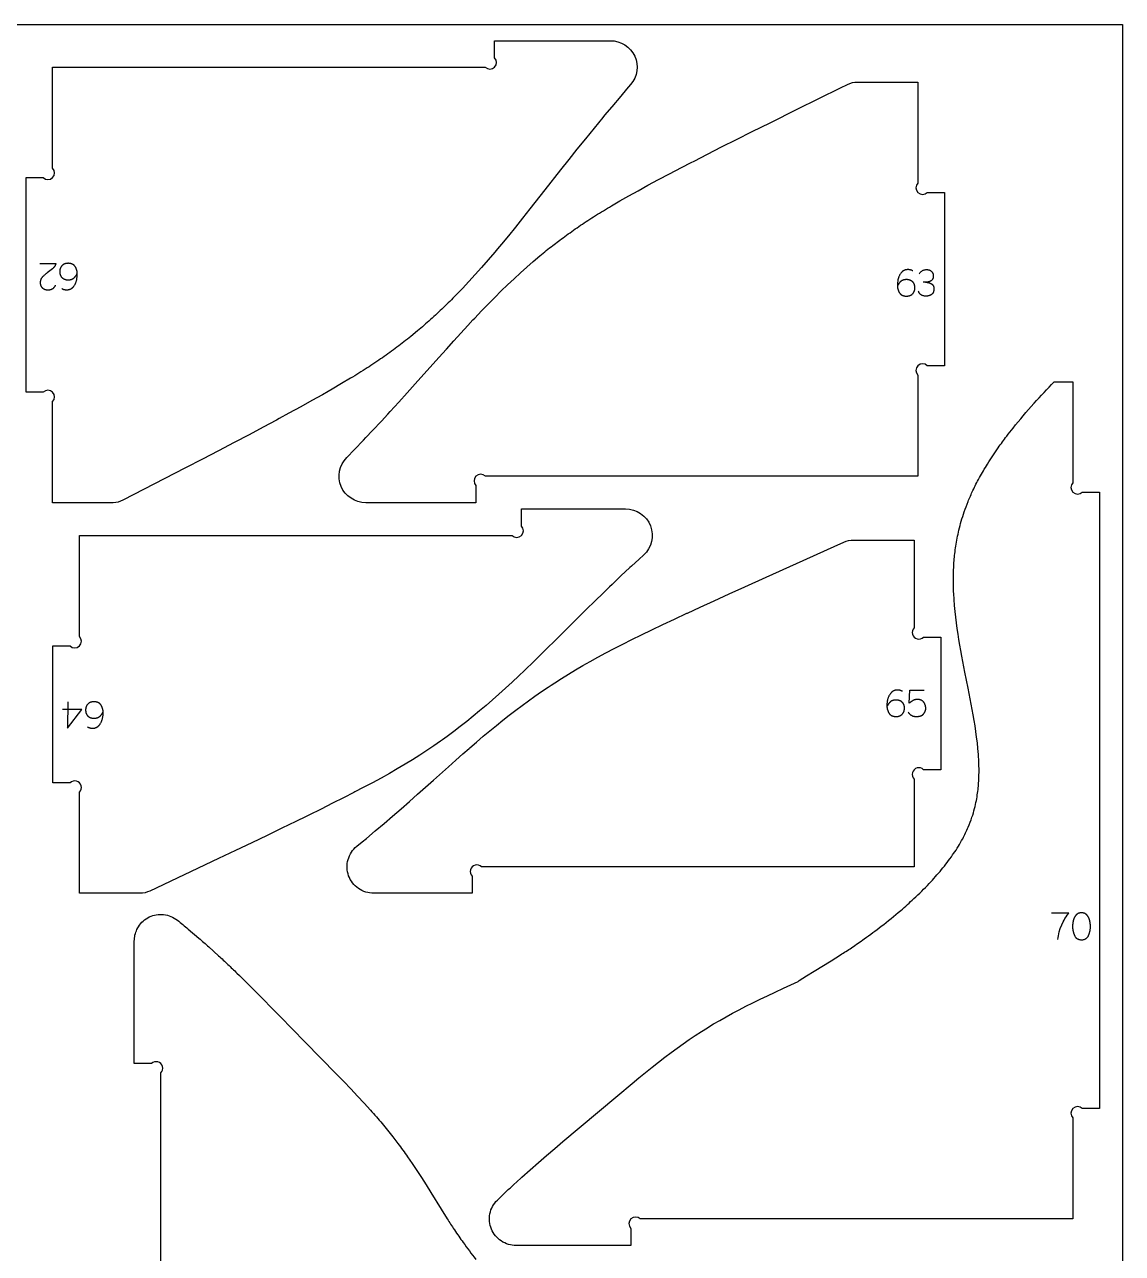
# Model space of a CAD drawing. Header units: millimetres. Extents: x 129 to 4060, y -1224 to 1216.
# Drawn here: x 2208 to 2704, y 659 to 1216 of the extents above; entities that cross this region are included whole.
import ezdxf

# ---------------------------------------------------------------- set-up
doc = ezdxf.new("R2010")
doc.units = ezdxf.units.MM
for name, color, linetype, true_color in [('cnc kesim', 30, 'Continuous', 0xff7300), ('Layer 01', 18, 'Continuous', 0x000000), ('çizim', 5, 'Continuous', 0x0500ff)]:
    doc.layers.add(name, color=color, linetype=linetype, true_color=true_color)

msp = doc.modelspace()

# ---------------------------------------------------------------- linework, layer by layer
at = {"layer": 'cnc kesim'}
for points in [[(2472.77, 1208.31, -0.292258), (2483.74, 1201.3, -0.295791), (2481.89, 1188.46), (2480.05, 1186.33), (2477.42, 1183.26), (2473.33, 1178.42), (2470.11, 1174.55), (2469.3, 1173.57), (2465.34, 1168.73), (2461.45, 1163.93), (2457.63, 1159.17), (2453.89, 1154.47), (2450.22, 1149.83), (2443.12, 1140.8), (2436.3, 1132.15), (2433, 1127.98), (2429.76, 1123.94), (2426.59, 1120.02), (2423.49, 1116.23), (2421.69, 1114.08), (2420.44, 1112.59), (2417.44, 1109.07), (2414.49, 1105.68), (2411.57, 1102.41), (2408.68, 1099.24), (2405.8, 1096.16), (2402.93, 1093.18, -0.007214), (2400.05, 1090.28, -0.003876), (2397.17, 1087.47, -0.004046), (2394.28, 1084.72, -0.004203), (2391.36, 1082.05, -0.004344), (2388.41, 1079.44, -0.004465), (2385.43, 1076.88), (2382.4, 1074.38, -0.007945), (2379.31, 1071.93, -0.004632), (2376.15, 1069.52, -0.004596), (2372.92, 1067.14, -0.004504), (2369.6, 1064.79, -0.004346), (2366.18, 1062.46, -0.004116), (2362.64, 1060.14, -0.003804), (2358.96, 1057.8, -0.003402), (2355.12, 1055.45), (2351.11, 1053.05), (2346.88, 1050.59), (2345.03, 1049.52), (2342.41, 1048.02), (2337.65, 1045.35), (2332.61, 1042.54), (2327.26, 1039.6), (2322.92, 1037.24), (2321.59, 1036.52), (2315.58, 1033.29), (2309.22, 1029.91), (2302.52, 1026.38), (2295.47, 1022.68), (2288.1, 1018.84), (2280.42, 1014.86), (2252.17, 1000.26, -0.11716), (2247.72, 999.14), (2220.34, 999.14), (2220.34, 1044.9, 1), (2216.1, 1049.14), (2208.34, 1049.14), (2208.34, 1146.31), (2216.1, 1146.31, 1), (2220.34, 1150.55), (2220.34, 1196.31), (2416.1, 1196.31, 1), (2420.34, 1200.55), (2420.34, 1208.31)], [(2416.16, 1011.14, 1), (2411.92, 1006.9), (2411.92, 999.14), (2362.05, 999.14, -0.302104), (2350.92, 1006.48, -0.303599), (2353.41, 1019.53), (2356.95, 1023.16), (2361.09, 1027.47), (2362.15, 1028.59), (2365.17, 1031.79), (2369.18, 1036.1), (2372.03, 1039.2), (2373.11, 1040.39), (2376.98, 1044.63), (2380.76, 1048.82), (2384.47, 1052.96), (2395.12, 1064.89), (2398.52, 1068.68), (2401.84, 1072.37), (2405.09, 1075.95), (2408.27, 1079.41), (2410.57, 1081.88), (2411.39, 1082.75), (2414.44, 1085.97), (2417.44, 1089.08), (2420.4, 1092.08), (2423.34, 1094.99), (2426.25, 1097.81), (2429.15, 1100.56), (2432.05, 1103.22), (2434.95, 1105.82), (2437.87, 1108.36), (2440.8, 1110.84, -0.003937), (2443.76, 1113.26, -0.005264), (2446.76, 1115.63), (2449.8, 1117.96, -0.004166), (2452.9, 1120.25, -0.004173), (2456.06, 1122.51, -0.004136), (2459.29, 1124.73, -0.004051), (2462.61, 1126.94, -0.003912), (2466.03, 1129.14, -0.003711), (2469.56, 1131.34, -0.006555), (2473.23, 1133.54), (2477.06, 1135.78), (2481.07, 1138.05), (2485.29, 1140.4), (2489.75, 1142.84), (2494.5, 1145.39), (2499.55, 1148.07), (2504.91, 1150.88), (2509.34, 1153.18), (2510.6, 1153.83), (2516.64, 1156.93), (2523.03, 1160.18), (2529.79, 1163.58), (2536.91, 1167.14), (2545, 1171.17), (2557.31, 1177.26), (2576.9, 1186.94), (2580.09, 1188.52, -0.117622), (2584.54, 1189.58), (2611.92, 1189.58), (2611.92, 1143.83, 1), (2616.16, 1139.58), (2623.92, 1139.58), (2623.92, 1061.14), (2616.16, 1061.14, 1), (2611.92, 1056.9), (2611.92, 1011.14)], [(2430.16, 662.86, -0.147029), (2423.37, 664.9, -0.148358), (2418.91, 670.29, -0.15052), (2418.23, 677.22, -0.150975), (2421.6, 683.39), (2425.16, 686.82, -0.006036), (2428.92, 690.35), (2432.25, 693.39), (2432.67, 693.77), (2436.42, 697.12), (2440.15, 700.41), (2443.88, 703.63), (2447.59, 706.81), (2451.29, 709.95), (2458.61, 716.11), (2476.09, 730.76), (2482.55, 736.17), (2485.66, 738.74), (2488.68, 741.22), (2491.64, 743.6), (2494.53, 745.9), (2497.38, 748.1), (2500.19, 750.22), (2502.96, 752.26), (2505.72, 754.23), (2508.46, 756.13), (2511.19, 757.96), (2513.94, 759.73), (2516.7, 761.46), (2517.76, 762.11), (2519.48, 763.14), (2522.29, 764.78), (2525.15, 766.4), (2528.06, 767.99), (2531.03, 769.57), (2534.08, 771.15), (2537.23, 772.72), (2540.47, 774.32), (2543.85, 775.94), (2547.36, 777.61), (2551.05, 779.34), (2557.69, 782.43), (2558.22, 782.77), (2561.54, 784.87), (2565, 787.03), (2572.6, 791.74), (2576.91, 794.46, 0.007495), (2581.8, 797.64), (2582.01, 797.79, 0.007375), (2587.66, 801.68, 0.010131), (2595.34, 807.37, 0.012792), (2604.12, 814.53, 0.010476), (2610.11, 819.89, 0.014969), (2617.04, 826.76, 0.016539), (2622.58, 833.01, 0.021047), (2627.64, 839.66), (2628.05, 840.26, 0.027436), (2632.18, 847.03, 0.023157), (2634.69, 852.27, 0.020229), (2636.38, 856.71, 0.017775), (2637.55, 860.67, 0.015502), (2638.36, 864.29, 0.013553), (2638.91, 867.66, 0.011817), (2639.27, 870.86, 0.010294), (2639.48, 873.91, 0.008972), (2639.56, 876.85, 0.007835), (2639.55, 879.69, 0.006857), (2639.46, 882.47, 0.006018), (2639.29, 885.18), (2639.08, 887.83), (2638.81, 890.45), (2638.5, 893.02), (2638.16, 895.56), (2637.78, 898.08), (2637.38, 900.57), (2636.96, 903.04), (2636.52, 905.5), (2636.07, 907.94), (2635.6, 910.37), (2634.64, 915.2), (2633.18, 922.44), (2632.22, 927.29), (2631.76, 929.73), (2631.31, 932.18), (2630.88, 934.65), (2630.46, 937.14), (2630.06, 939.64), (2629.69, 942.17), (2629.34, 944.73), (2629.02, 947.31), (2628.73, 949.93), (2628.48, 952.59), (2628.27, 955.29), (2628.11, 958.04, -0.010222), (2628.01, 960.85, -0.005852), (2627.96, 963.72, -0.006407), (2627.99, 966.67, -0.007018), (2628.1, 969.71, -0.007675), (2628.3, 972.84, -0.00839), (2628.62, 976.09, -0.009151), (2629.07, 979.48, -0.009957), (2629.69, 983.03, -0.010793), (2630.49, 986.77, -0.011641), (2631.54, 990.75, -0.012489), (2632.88, 995.01, -0.01325), (2634.6, 999.62, -0.013946), (2636.81, 1004.68, -0.014534), (2639.66, 1010.3), (2639.77, 1010.52, -0.015067), (2643.36, 1016.66, -0.015168), (2648.26, 1024.04, -0.008829), (2652.09, 1029.24, -0.005519), (2654.97, 1032.92, -0.014318), (2664.36, 1043.99), (2664.52, 1044.17, -0.008901), (2673.53, 1053.91), (2682.02, 1053.91), (2682.02, 1008.15, 1), (2686.27, 1003.91), (2694.02, 1003.91), (2694.02, 724.86), (2686.27, 724.86, 1), (2682.02, 720.62), (2682.02, 674.86), (2486.27, 674.86, 1), (2482.02, 670.62), (2482.02, 662.86)], [(2428.25, 984.29, 1), (2432.49, 988.53), (2432.49, 996.29), (2479.62, 996.29, -0.310194), (2490.88, 988.63, -0.311578), (2487.75, 975.42), (2485.75, 973.6), (2482.26, 970.39), (2481.61, 969.79), (2477.54, 965.97), (2473.53, 962.16), (2472.38, 961.07), (2469.59, 958.37), (2465.72, 954.61), (2461.93, 950.9), (2458.22, 947.23), (2447.56, 936.65), (2444.16, 933.28), (2440.84, 930.01), (2437.6, 926.83), (2434.43, 923.76), (2433.84, 923.2), (2431.32, 920.8), (2428.28, 917.94), (2425.28, 915.17), (2422.32, 912.49), (2419.39, 909.88), (2416.47, 907.34), (2413.56, 904.88), (2410.65, 902.47), (2407.74, 900.12), (2404.81, 897.82), (2401.86, 895.56), (2398.87, 893.35), (2396.76, 891.83), (2395.85, 891.18), (2392.78, 889.05), (2389.65, 886.94), (2386.46, 884.85), (2383.18, 882.78), (2379.81, 880.72), (2376.33, 878.66), (2372.73, 876.59), (2368.98, 874.5), (2365.07, 872.37), (2360.95, 870.18), (2357.18, 868.21), (2356.61, 867.91), (2351.99, 865.54), (2347.07, 863.04), (2341.84, 860.42), (2336.29, 857.67), (2335.07, 857.07), (2330.38, 854.77), (2324.11, 851.72), (2317.48, 848.52), (2310.46, 845.16), (2303.08, 841.65), (2295.36, 837.99), (2264.32, 823.34, -0.112459), (2259.87, 822.32), (2232.49, 822.32), (2232.49, 868.08, 1), (2228.25, 872.32), (2220.49, 872.32), (2220.49, 934.29), (2228.25, 934.29, 1), (2232.49, 938.53), (2232.49, 984.29)], [(2414.46, 834.32, 1), (2410.22, 830.08), (2410.22, 822.32), (2365.65, 822.32, -0.152965), (2358.75, 824.48, -0.155873), (2354.3, 830.27, -0.15645), (2354.04, 837.56, -0.153707), (2358, 843.6), (2360.45, 845.61), (2362.32, 847.16), (2366.35, 850.53), (2370.32, 853.9), (2370.33, 853.91), (2374.22, 857.26), (2378.06, 860.6), (2381.83, 863.9), (2385.52, 867.16), (2392.66, 873.52), (2399.48, 879.62), (2402.78, 882.55), (2406, 885.39), (2408.87, 887.89), (2409.15, 888.14), (2412.23, 890.8), (2415.25, 893.37), (2418.23, 895.86), (2421.17, 898.28), (2424.09, 900.64), (2427, 902.93), (2429.89, 905.17), (2432.79, 907.35), (2435.7, 909.49), (2438.62, 911.59), (2441.56, 913.64), (2444.54, 915.66), (2445.95, 916.6), (2447.56, 917.65), (2450.63, 919.61), (2453.75, 921.54), (2456.95, 923.47), (2460.23, 925.38), (2463.6, 927.29), (2467.08, 929.2), (2470.69, 931.13), (2474.45, 933.09), (2478.39, 935.09), (2482.52, 937.15), (2486.9, 939.3), (2491.56, 941.56), (2496.52, 943.93), (2501.79, 946.43), (2507.41, 949.06), (2507.65, 949.17), (2513.38, 951.83), (2519.72, 954.75), (2526.45, 957.83), (2533.56, 961.06), (2543.3, 965.47), (2557.03, 971.64), (2574.02, 979.28), (2578.4, 981.25, -0.107236), (2582.83, 982.21), (2610.22, 982.21), (2610.22, 942.51, 1), (2614.46, 938.27), (2622.22, 938.27), (2622.22, 878.27), (2614.46, 878.27, 1), (2610.22, 874.03), (2610.22, 834.32)]]:
    msp.add_lwpolyline(points, format="xyb", close=True, dxfattribs=at)
msp.add_lwpolyline([(2269.31, 545.2), (2269.31, 740.96, 1), (2265.07, 745.2), (2257.31, 745.2), (2257.31, 800.69, -0.027207), (2257.38, 802.01, -0.114251), (2259.2, 807.2, -0.139541), (2264.11, 811.6, -0.140819), (2270.59, 812.72, -0.144362), (2276.82, 810.13, -0.004065), (2281.72, 806.1), (2286.48, 802.04, -0.006934), (2291.04, 798.03), (2295.42, 794.05, -0.004126), (2299.66, 790.1, -0.002849), (2303.77, 786.16), (2304.87, 785.1), (2307.79, 782.23), (2311.74, 778.31), (2315.62, 774.4), (2319.45, 770.5), (2323.25, 766.6), (2334.45, 755.07), (2341.73, 747.63), (2348.72, 740.5), (2352.06, 737.07), (2355.29, 733.73), (2358.38, 730.46), (2361.35, 727.27), (2364.18, 724.13, -0.007116), (2366.89, 721.06, -0.004073), (2369.48, 718.02, -0.004306), (2371.95, 715.02, -0.004445), (2374.33, 712.03), (2376.61, 709.05, -0.005042), (2378.82, 706.06, -0.004201), (2380.96, 703.05), (2383.06, 699.99), (2385.14, 696.88), (2387.21, 693.67), (2389.31, 690.36), (2391.47, 686.89), (2396.18, 679.3), (2398.89, 674.99, 0.007495), (2402.08, 670.1), (2402.22, 669.89, 0.007375), (2406.12, 664.24, 0.010131), (2411.8, 656.56, 0.012792)], format="xyb", dxfattribs=at)
at = {"layer": 'Layer 01'}
msp.add_lwpolyline([(1484.46, 1215.6), (2704.46, 1215.6), (2704.46, -1224.4), (1484.46, -1224.4)], close=True, dxfattribs=at)
at = {"layer": 'çizim'}
msp.add_line((2233.56, 905.57), (2224.85, 905.57), dxfattribs=at)
for points in [[(2214.54, 1107.49), (2221.86, 1107.47), (2221.8, 1107.29), (2221.77, 1107.2), (2221.74, 1107.11), (2221.71, 1107.02), (2221.67, 1106.94), (2221.63, 1106.85), (2221.59, 1106.77), (2221.55, 1106.68), (2221.51, 1106.6), (2221.47, 1106.52), (2221.43, 1106.44), (2221.38, 1106.36), (2221.33, 1106.28), (2221.28, 1106.2), (2221.23, 1106.12), (2221.18, 1106.04), (2221.13, 1105.97), (2221.08, 1105.89), (2221.02, 1105.82), (2220.96, 1105.75), (2220.91, 1105.68), (2220.85, 1105.61), (2220.78, 1105.54), (2220.72, 1105.47), (2220.66, 1105.4), (2220.59, 1105.33), (2220.52, 1105.27), (2220.46, 1105.2), (2220.39, 1105.14), (2220.24, 1105.01), (2219.06, 1104.05), (2218.45, 1103.59), (2217.84, 1103.14), (2217.54, 1102.91), (2217.25, 1102.68), (2216.96, 1102.45), (2216.69, 1102.22), (2216.42, 1101.98), (2216.16, 1101.74), (2215.91, 1101.5), (2215.67, 1101.25), (2215.62, 1101.19), (2215.56, 1101.12), (2215.51, 1101.06), (2215.45, 1100.99), (2215.4, 1100.93), (2215.35, 1100.86), (2215.31, 1100.79), (2215.26, 1100.72), (2215.22, 1100.65), (2215.18, 1100.58), (2215.14, 1100.51), (2215.1, 1100.44), (2215.06, 1100.37), (2215.03, 1100.29), (2215, 1100.22), (2214.97, 1100.14), (2214.94, 1100.06), (2214.91, 1099.98), (2214.89, 1099.91), (2214.86, 1099.83), (2214.84, 1099.75), (2214.82, 1099.66), (2214.81, 1099.58), (2214.79, 1099.5), (2214.78, 1099.41), (2214.76, 1099.33), (2214.75, 1099.24), (2214.75, 1099.16), (2214.74, 1099.07), (2214.73, 1098.98), (2214.73, 1098.89), (2214.73, 1098.8), (2214.73, 1098.7), (2214.73, 1098.6), (2214.74, 1098.5), (2214.75, 1098.41), (2214.76, 1098.31), (2214.77, 1098.22), (2214.78, 1098.13), (2214.79, 1098.04), (2214.81, 1097.95), (2214.83, 1097.87), (2214.85, 1097.78), (2214.87, 1097.7), (2214.9, 1097.62), (2214.92, 1097.54), (2214.95, 1097.46), (2214.98, 1097.38), (2215.02, 1097.3), (2215.05, 1097.23), (2215.09, 1097.16), (2215.13, 1097.09), (2215.17, 1097.02), (2215.21, 1096.95), (2215.25, 1096.88), (2215.3, 1096.81), (2215.35, 1096.75), (2215.4, 1096.69), (2215.45, 1096.63), (2215.51, 1096.57), (2215.56, 1096.51), (2215.62, 1096.45), (2215.68, 1096.4), (2215.74, 1096.35), (2215.81, 1096.29), (2215.87, 1096.24), (2215.94, 1096.2), (2216, 1096.15), (2216.07, 1096.1), (2216.14, 1096.06), (2216.21, 1096.02), (2216.28, 1095.98), (2216.35, 1095.94), (2216.43, 1095.9), (2216.5, 1095.87), (2216.58, 1095.83), (2216.65, 1095.8), (2216.73, 1095.77), (2216.81, 1095.74), (2216.89, 1095.72), (2216.97, 1095.69), (2217.05, 1095.67), (2217.13, 1095.65), (2217.21, 1095.62), (2217.3, 1095.61), (2217.38, 1095.59), (2217.47, 1095.57), (2217.56, 1095.56), (2217.65, 1095.55), (2217.74, 1095.54), (2217.83, 1095.53), (2217.92, 1095.52), (2218.01, 1095.51), (2218.11, 1095.51), (2218.3, 1095.51), (2218.44, 1095.51), (2218.59, 1095.51), (2218.73, 1095.52), (2218.87, 1095.54), (2219, 1095.56), (2219.14, 1095.58), (2219.27, 1095.6), (2219.4, 1095.63), (2219.52, 1095.67), (2219.58, 1095.69), (2219.64, 1095.71), (2219.71, 1095.73), (2219.76, 1095.75), (2219.82, 1095.77), (2219.88, 1095.79), (2219.94, 1095.82), (2220, 1095.84), (2220.05, 1095.87), (2220.11, 1095.9), (2220.17, 1095.93), (2220.22, 1095.95), (2220.27, 1095.99), (2220.33, 1096.02), (2220.38, 1096.05), (2220.43, 1096.08), (2220.48, 1096.12), (2220.53, 1096.15), (2220.58, 1096.19), (2220.63, 1096.23), (2220.68, 1096.26), (2220.73, 1096.3), (2220.78, 1096.34), (2220.83, 1096.39), (2220.87, 1096.43), (2220.92, 1096.47), (2220.96, 1096.52), (2221.01, 1096.56), (2221.05, 1096.61), (2221.09, 1096.65), (2221.14, 1096.7), (2221.18, 1096.75), (2221.26, 1096.85), (2221.34, 1096.96), (2221.41, 1097.07), (2221.49, 1097.18), (2221.56, 1097.3), (2221.63, 1097.42), (2221.69, 1097.55)], [(2224.49, 1096.09), (2224.62, 1096.02), (2224.76, 1095.95), (2224.89, 1095.89), (2225.03, 1095.83), (2225.17, 1095.78), (2225.3, 1095.73), (2225.44, 1095.69), (2225.58, 1095.65), (2225.72, 1095.62), (2225.86, 1095.59), (2226, 1095.56), (2226.14, 1095.54), (2226.29, 1095.53), (2226.43, 1095.52), (2226.57, 1095.51), (2226.71, 1095.51), (2226.84, 1095.51), (2226.97, 1095.51), (2227.09, 1095.52), (2227.21, 1095.53), (2227.33, 1095.55), (2227.45, 1095.56), (2227.57, 1095.59), (2227.68, 1095.61), (2227.79, 1095.64), (2227.91, 1095.67), (2228.02, 1095.7), (2228.13, 1095.74), (2228.23, 1095.78), (2228.34, 1095.82), (2228.44, 1095.87), (2228.54, 1095.92), (2228.64, 1095.97), (2228.74, 1096.03), (2228.84, 1096.09), (2228.94, 1096.15), (2229.03, 1096.22), (2229.12, 1096.29), (2229.21, 1096.36), (2229.3, 1096.44), (2229.39, 1096.52), (2229.47, 1096.6), (2229.56, 1096.68), (2229.64, 1096.77), (2229.72, 1096.87), (2229.8, 1096.96), (2229.88, 1097.06), (2229.95, 1097.16), (2230.1, 1097.37), (2230.24, 1097.58), (2230.37, 1097.79), (2230.49, 1098), (2230.61, 1098.22), (2230.71, 1098.43), (2230.81, 1098.65), (2230.91, 1098.87), (2230.99, 1099.09), (2231.07, 1099.31), (2231.13, 1099.54), (2231.19, 1099.76), (2231.25, 1099.99), (2231.29, 1100.22), (2231.33, 1100.45), (2231.36, 1100.68), (2231.45, 1101.4), (2231.47, 1101.52), (2231.48, 1101.64), (2231.49, 1101.76), (2231.5, 1101.9), (2231.51, 1102.2), (2231.51, 1102.54), (2231.51, 1102.78), (2231.5, 1103.01), (2231.48, 1103.25), (2231.45, 1103.48), (2231.42, 1103.7), (2231.38, 1103.93), (2231.36, 1104.04), (2231.33, 1104.15), (2231.3, 1104.26), (2231.28, 1104.37), (2231.25, 1104.47), (2231.21, 1104.58), (2231.18, 1104.69), (2231.14, 1104.79), (2231.1, 1104.9), (2231.06, 1105), (2231.02, 1105.1), (2230.98, 1105.2), (2230.93, 1105.31), (2230.89, 1105.41), (2230.84, 1105.51), (2230.79, 1105.6), (2230.73, 1105.7), (2230.68, 1105.8), (2230.62, 1105.89), (2230.56, 1105.99), (2230.5, 1106.08), (2230.44, 1106.17), (2230.37, 1106.26), (2230.3, 1106.35), (2230.27, 1106.39), (2230.23, 1106.43), (2230.2, 1106.47), (2230.16, 1106.51), (2230.12, 1106.54), (2230.09, 1106.58), (2230.05, 1106.62), (2230.01, 1106.65), (2229.97, 1106.69), (2229.93, 1106.72), (2229.89, 1106.76), (2229.84, 1106.79), (2229.8, 1106.82), (2229.76, 1106.85), (2229.72, 1106.88), (2229.67, 1106.91), (2229.63, 1106.94), (2229.58, 1106.97), (2229.54, 1107), (2229.49, 1107.03), (2229.39, 1107.08), (2229.3, 1107.13), (2229.2, 1107.17), (2229.09, 1107.22), (2228.99, 1107.26), (2228.88, 1107.29), (2228.77, 1107.33), (2228.66, 1107.36), (2228.54, 1107.39), (2228.43, 1107.41), (2228.31, 1107.43), (2228.18, 1107.45), (2228.06, 1107.47), (2227.93, 1107.48), (2227.8, 1107.49), (2227.67, 1107.5), (2227.54, 1107.51), (2227.4, 1107.51), (2227.29, 1107.51), (2227.18, 1107.5), (2227.08, 1107.5), (2226.97, 1107.49), (2226.87, 1107.48), (2226.77, 1107.47), (2226.67, 1107.46), (2226.57, 1107.44), (2226.47, 1107.42), (2226.38, 1107.4), (2226.28, 1107.38), (2226.19, 1107.36), (2226.1, 1107.33), (2226.01, 1107.31), (2225.92, 1107.28), (2225.83, 1107.25), (2225.74, 1107.21), (2225.66, 1107.18), (2225.57, 1107.14), (2225.49, 1107.1), (2225.41, 1107.06), (2225.33, 1107.01), (2225.25, 1106.97), (2225.18, 1106.92), (2225.1, 1106.87), (2225.03, 1106.82), (2224.96, 1106.76), (2224.88, 1106.71), (2224.81, 1106.65), (2224.75, 1106.59), (2224.68, 1106.53), (2224.61, 1106.46), (2224.55, 1106.39), (2224.49, 1106.33), (2224.43, 1106.26), (2224.37, 1106.19), (2224.31, 1106.12), (2224.26, 1106.05), (2224.21, 1105.97), (2224.16, 1105.9), (2224.11, 1105.82), (2224.07, 1105.74), (2224.02, 1105.66), (2223.98, 1105.58), (2223.94, 1105.5), (2223.9, 1105.42), (2223.87, 1105.33), (2223.84, 1105.25), (2223.8, 1105.16), (2223.78, 1105.07), (2223.75, 1104.98), (2223.72, 1104.89), (2223.7, 1104.8), (2223.68, 1104.71), (2223.66, 1104.61), (2223.64, 1104.52), (2223.63, 1104.42), (2223.61, 1104.32), (2223.6, 1104.22), (2223.59, 1104.12), (2223.59, 1104.02), (2223.58, 1103.91), (2223.58, 1103.81), (2223.58, 1103.7), (2223.58, 1103.59), (2223.58, 1103.49), (2223.59, 1103.38), (2223.59, 1103.28), (2223.6, 1103.17), (2223.61, 1103.07), (2223.63, 1102.97), (2223.64, 1102.88), (2223.66, 1102.78), (2223.68, 1102.69), (2223.7, 1102.59), (2223.73, 1102.5), (2223.75, 1102.41), (2223.78, 1102.32), (2223.81, 1102.23), (2223.84, 1102.15), (2223.88, 1102.07), (2223.91, 1101.98), (2223.95, 1101.9), (2223.99, 1101.82), (2224.03, 1101.75), (2224.08, 1101.67), (2224.13, 1101.59), (2224.17, 1101.52), (2224.23, 1101.45), (2224.28, 1101.38), (2224.33, 1101.31), (2224.39, 1101.24), (2224.45, 1101.18), (2224.51, 1101.12), (2224.57, 1101.05), (2224.64, 1100.99), (2224.71, 1100.93), (2224.77, 1100.88), (2224.84, 1100.82), (2224.92, 1100.77), (2224.99, 1100.72), (2225.06, 1100.67), (2225.14, 1100.62), (2225.21, 1100.57), (2225.29, 1100.53), (2225.37, 1100.49), (2225.45, 1100.45), (2225.53, 1100.41), (2225.61, 1100.37), (2225.69, 1100.34), (2225.78, 1100.3), (2225.87, 1100.27), (2225.95, 1100.24), (2226.04, 1100.22), (2226.13, 1100.19), (2226.22, 1100.17), (2226.31, 1100.15), (2226.41, 1100.13), (2226.5, 1100.11), (2226.6, 1100.09), (2226.7, 1100.08), (2226.8, 1100.07), (2226.9, 1100.06), (2227, 1100.05), (2227.1, 1100.04), (2227.2, 1100.04), (2227.31, 1100.03), (2227.42, 1100.03), (2227.61, 1100.04), (2227.79, 1100.04), (2227.88, 1100.05), (2227.97, 1100.06), (2228.06, 1100.07), (2228.14, 1100.08), (2228.23, 1100.09), (2228.31, 1100.11), (2228.4, 1100.12), (2228.48, 1100.14), (2228.56, 1100.16), (2228.64, 1100.18), (2228.72, 1100.2), (2228.8, 1100.23), (2228.88, 1100.25), (2228.95, 1100.28), (2229.03, 1100.3), (2229.1, 1100.33), (2229.17, 1100.36), (2229.24, 1100.4), (2229.31, 1100.43), (2229.38, 1100.47), (2229.45, 1100.5), (2229.52, 1100.54), (2229.58, 1100.58), (2229.65, 1100.62), (2229.71, 1100.67), (2229.77, 1100.71), (2229.83, 1100.76), (2229.89, 1100.8), (2229.95, 1100.85), (2230.01, 1100.9), (2230.07, 1100.95), (2230.13, 1101.01), (2230.24, 1101.12), (2230.35, 1101.23), (2230.46, 1101.35), (2230.57, 1101.48), (2230.67, 1101.61), (2230.77, 1101.75), (2230.87, 1101.89), (2230.97, 1102.04), (2231.06, 1102.19), (2231.15, 1102.35), (2231.24, 1102.51), (2231.33, 1102.68), (2231.41, 1102.85), (2231.5, 1103.03)], [(2609.64, 1104.08), (2609.5, 1104.16), (2609.37, 1104.22), (2609.23, 1104.28), (2609.09, 1104.34), (2608.96, 1104.39), (2608.82, 1104.44), (2608.68, 1104.48), (2608.54, 1104.52), (2608.4, 1104.56), (2608.26, 1104.59), (2608.12, 1104.61), (2607.98, 1104.63), (2607.84, 1104.65), (2607.7, 1104.66), (2607.55, 1104.67), (2607.41, 1104.67), (2607.28, 1104.67), (2607.16, 1104.66), (2607.03, 1104.65), (2606.91, 1104.64), (2606.79, 1104.63), (2606.67, 1104.61), (2606.56, 1104.59), (2606.44, 1104.56), (2606.33, 1104.54), (2606.22, 1104.51), (2606.11, 1104.47), (2606, 1104.44), (2605.89, 1104.39), (2605.79, 1104.35), (2605.68, 1104.3), (2605.58, 1104.25), (2605.48, 1104.2), (2605.38, 1104.14), (2605.28, 1104.08), (2605.19, 1104.02), (2605.09, 1103.96), (2605, 1103.89), (2604.91, 1103.81), (2604.82, 1103.74), (2604.74, 1103.66), (2604.65, 1103.58), (2604.57, 1103.49), (2604.48, 1103.4), (2604.4, 1103.31), (2604.32, 1103.21), (2604.25, 1103.12), (2604.17, 1103.01), (2604.02, 1102.81), (2603.89, 1102.6), (2603.75, 1102.39), (2603.63, 1102.17), (2603.52, 1101.96), (2603.41, 1101.74), (2603.31, 1101.52), (2603.22, 1101.31), (2603.13, 1101.08), (2603.06, 1100.86), (2602.99, 1100.64), (2602.93, 1100.41), (2602.88, 1100.18), (2602.83, 1099.95), (2602.79, 1099.72), (2602.76, 1099.49), (2602.67, 1098.77), (2602.66, 1098.66), (2602.64, 1098.54), (2602.63, 1098.41), (2602.62, 1098.27), (2602.61, 1097.97), (2602.61, 1097.64), (2602.61, 1097.4), (2602.62, 1097.16), (2602.64, 1096.93), (2602.67, 1096.7), (2602.7, 1096.47), (2602.74, 1096.25), (2602.77, 1096.13), (2602.79, 1096.02), (2602.82, 1095.92), (2602.85, 1095.81), (2602.88, 1095.7), (2602.91, 1095.59), (2602.95, 1095.49), (2602.98, 1095.38), (2603.02, 1095.28), (2603.06, 1095.17), (2603.1, 1095.07), (2603.15, 1094.97), (2603.19, 1094.87), (2603.24, 1094.77), (2603.29, 1094.67), (2603.34, 1094.57), (2603.39, 1094.47), (2603.45, 1094.38), (2603.5, 1094.28), (2603.56, 1094.18), (2603.62, 1094.09), (2603.69, 1094), (2603.75, 1093.91), (2603.82, 1093.83), (2603.85, 1093.79), (2603.89, 1093.75), (2603.93, 1093.71), (2603.96, 1093.67), (2604, 1093.63), (2604.04, 1093.59), (2604.08, 1093.56), (2604.12, 1093.52), (2604.16, 1093.49), (2604.2, 1093.45), (2604.24, 1093.42), (2604.28, 1093.38), (2604.32, 1093.35), (2604.36, 1093.32), (2604.41, 1093.29), (2604.45, 1093.26), (2604.5, 1093.23), (2604.54, 1093.2), (2604.59, 1093.17), (2604.64, 1093.15), (2604.73, 1093.1), (2604.83, 1093.05), (2604.93, 1093), (2605.03, 1092.96), (2605.14, 1092.92), (2605.24, 1092.88), (2605.35, 1092.85), (2605.47, 1092.82), (2605.58, 1092.79), (2605.7, 1092.76), (2605.82, 1092.74), (2605.94, 1092.72), (2606.06, 1092.7), (2606.19, 1092.69), (2606.32, 1092.68), (2606.45, 1092.67), (2606.59, 1092.67), (2606.72, 1092.67), (2606.83, 1092.67), (2606.94, 1092.67), (2607.05, 1092.68), (2607.15, 1092.68), (2607.25, 1092.69), (2607.35, 1092.7), (2607.46, 1092.72), (2607.55, 1092.73), (2607.65, 1092.75), (2607.75, 1092.77), (2607.84, 1092.79), (2607.94, 1092.81), (2608.03, 1092.84), (2608.12, 1092.87), (2608.21, 1092.9), (2608.29, 1092.93), (2608.38, 1092.96), (2608.47, 1093), (2608.55, 1093.04), (2608.63, 1093.08), (2608.71, 1093.12), (2608.79, 1093.16), (2608.87, 1093.21), (2608.95, 1093.26), (2609.02, 1093.31), (2609.1, 1093.36), (2609.17, 1093.41), (2609.24, 1093.47), (2609.31, 1093.53), (2609.38, 1093.59), (2609.44, 1093.65), (2609.51, 1093.71), (2609.57, 1093.78), (2609.64, 1093.85), (2609.7, 1093.92), (2609.75, 1093.99), (2609.81, 1094.06), (2609.86, 1094.13), (2609.91, 1094.2), (2609.96, 1094.28), (2610.01, 1094.35), (2610.06, 1094.43), (2610.1, 1094.51), (2610.14, 1094.59), (2610.18, 1094.67), (2610.22, 1094.76), (2610.25, 1094.84), (2610.29, 1094.93), (2610.32, 1095.01), (2610.35, 1095.1), (2610.38, 1095.19), (2610.4, 1095.28), (2610.42, 1095.37), (2610.45, 1095.47), (2610.47, 1095.56), (2610.48, 1095.66), (2610.5, 1095.76), (2610.51, 1095.85), (2610.52, 1095.95), (2610.53, 1096.06), (2610.54, 1096.16), (2610.54, 1096.26), (2610.55, 1096.37), (2610.55, 1096.47), (2610.55, 1096.58), (2610.54, 1096.69), (2610.54, 1096.79), (2610.53, 1096.9), (2610.52, 1097), (2610.51, 1097.1), (2610.5, 1097.2), (2610.48, 1097.3), (2610.46, 1097.39), (2610.44, 1097.49), (2610.42, 1097.58), (2610.4, 1097.67), (2610.37, 1097.76), (2610.34, 1097.85), (2610.31, 1097.94), (2610.28, 1098.02), (2610.25, 1098.11), (2610.21, 1098.19), (2610.17, 1098.27), (2610.13, 1098.35), (2610.09, 1098.43), (2610.04, 1098.5), (2610, 1098.58), (2609.95, 1098.65), (2609.9, 1098.72), (2609.85, 1098.79), (2609.79, 1098.86), (2609.73, 1098.93), (2609.67, 1099), (2609.61, 1099.06), (2609.55, 1099.12), (2609.48, 1099.18), (2609.42, 1099.24), (2609.35, 1099.3), (2609.28, 1099.35), (2609.21, 1099.41), (2609.14, 1099.46), (2609.06, 1099.51), (2608.99, 1099.56), (2608.91, 1099.6), (2608.83, 1099.65), (2608.76, 1099.69), (2608.68, 1099.73), (2608.6, 1099.77), (2608.51, 1099.8), (2608.43, 1099.84), (2608.34, 1099.87), (2608.26, 1099.9), (2608.17, 1099.93), (2608.08, 1099.96), (2607.99, 1099.98), (2607.9, 1100.01), (2607.81, 1100.03), (2607.71, 1100.05), (2607.62, 1100.07), (2607.52, 1100.08), (2607.43, 1100.1), (2607.33, 1100.11), (2607.23, 1100.12), (2607.13, 1100.13), (2607.02, 1100.13), (2606.92, 1100.14), (2606.81, 1100.14), (2606.71, 1100.14), (2606.52, 1100.14), (2606.33, 1100.13), (2606.24, 1100.12), (2606.16, 1100.11), (2606.07, 1100.11), (2605.98, 1100.09), (2605.89, 1100.08), (2605.81, 1100.07), (2605.73, 1100.05), (2605.64, 1100.03), (2605.56, 1100.01), (2605.48, 1099.99), (2605.4, 1099.97), (2605.32, 1099.95), (2605.25, 1099.92), (2605.17, 1099.9), (2605.1, 1099.87), (2605.02, 1099.84), (2604.95, 1099.81), (2604.88, 1099.78), (2604.81, 1099.74), (2604.74, 1099.71), (2604.67, 1099.67), (2604.61, 1099.63), (2604.54, 1099.59), (2604.48, 1099.55), (2604.41, 1099.51), (2604.35, 1099.46), (2604.29, 1099.42), (2604.23, 1099.37), (2604.17, 1099.32), (2604.11, 1099.27), (2604.05, 1099.22), (2604, 1099.17), (2603.88, 1099.06), (2603.77, 1098.94), (2603.66, 1098.82), (2603.56, 1098.7), (2603.45, 1098.56), (2603.35, 1098.43), (2603.25, 1098.29), (2603.16, 1098.14), (2603.06, 1097.99), (2602.97, 1097.83), (2602.88, 1097.66), (2602.79, 1097.5), (2602.71, 1097.32), (2602.63, 1097.14)], [(2604.92, 913.76), (2604.78, 913.83), (2604.65, 913.89), (2604.51, 913.95), (2604.37, 914.01), (2604.24, 914.06), (2604.1, 914.11), (2603.96, 914.15), (2603.82, 914.19), (2603.68, 914.23), (2603.54, 914.26), (2603.4, 914.28), (2603.26, 914.3), (2603.12, 914.32), (2602.98, 914.33), (2602.83, 914.34), (2602.69, 914.34), (2602.56, 914.34), (2602.44, 914.33), (2602.32, 914.32), (2602.19, 914.31), (2602.07, 914.3), (2601.96, 914.28), (2601.84, 914.26), (2601.72, 914.23), (2601.61, 914.21), (2601.5, 914.18), (2601.39, 914.14), (2601.28, 914.11), (2601.17, 914.07), (2601.07, 914.02), (2600.96, 913.97), (2600.86, 913.92), (2600.76, 913.87), (2600.66, 913.81), (2600.56, 913.75), (2600.47, 913.69), (2600.37, 913.63), (2600.28, 913.56), (2600.19, 913.48), (2600.1, 913.41), (2600.02, 913.33), (2599.93, 913.25), (2599.85, 913.16), (2599.76, 913.07), (2599.68, 912.98), (2599.6, 912.88), (2599.53, 912.79), (2599.45, 912.68), (2599.3, 912.48), (2599.17, 912.27), (2599.04, 912.06), (2598.91, 911.84), (2598.8, 911.63), (2598.69, 911.41), (2598.59, 911.2), (2598.5, 910.98), (2598.42, 910.75), (2598.34, 910.53), (2598.27, 910.31), (2598.21, 910.08), (2598.16, 909.85), (2598.11, 909.62), (2598.07, 909.39), (2598.04, 909.16), (2597.95, 908.44), (2597.94, 908.33), (2597.92, 908.21), (2597.91, 908.08), (2597.91, 907.94), (2597.89, 907.64), (2597.89, 907.31), (2597.89, 907.07), (2597.91, 906.83), (2597.92, 906.6), (2597.95, 906.37), (2597.98, 906.14), (2598.02, 905.92), (2598.05, 905.8), (2598.07, 905.69), (2598.1, 905.59), (2598.13, 905.48), (2598.16, 905.37), (2598.19, 905.26), (2598.23, 905.16), (2598.26, 905.05), (2598.3, 904.95), (2598.34, 904.84), (2598.38, 904.74), (2598.43, 904.64), (2598.47, 904.54), (2598.52, 904.44), (2598.57, 904.34), (2598.62, 904.24), (2598.67, 904.14), (2598.73, 904.05), (2598.78, 903.95), (2598.84, 903.86), (2598.9, 903.76), (2598.97, 903.67), (2599.03, 903.58), (2599.1, 903.5), (2599.13, 903.46), (2599.17, 903.42), (2599.21, 903.38), (2599.24, 903.34), (2599.28, 903.3), (2599.32, 903.26), (2599.36, 903.23), (2599.4, 903.19), (2599.44, 903.16), (2599.48, 903.12), (2599.52, 903.09), (2599.56, 903.06), (2599.6, 903.02), (2599.64, 902.99), (2599.69, 902.96), (2599.73, 902.93), (2599.78, 902.9), (2599.82, 902.87), (2599.87, 902.85), (2599.92, 902.82), (2600.01, 902.77), (2600.11, 902.72), (2600.21, 902.67), (2600.31, 902.63), (2600.42, 902.59), (2600.52, 902.55), (2600.63, 902.52), (2600.75, 902.49), (2600.86, 902.46), (2600.98, 902.43), (2601.1, 902.41), (2601.22, 902.39), (2601.34, 902.38), (2601.47, 902.36), (2601.6, 902.35), (2601.73, 902.34), (2601.87, 902.34), (2602, 902.34), (2602.11, 902.34), (2602.22, 902.34), (2602.33, 902.35), (2602.43, 902.35), (2602.53, 902.36), (2602.64, 902.37), (2602.74, 902.39), (2602.83, 902.4), (2602.93, 902.42), (2603.03, 902.44), (2603.12, 902.46), (2603.22, 902.49), (2603.31, 902.51), (2603.4, 902.54), (2603.49, 902.57), (2603.58, 902.6), (2603.66, 902.63), (2603.75, 902.67), (2603.83, 902.71), (2603.91, 902.75), (2603.99, 902.79), (2604.07, 902.83), (2604.15, 902.88), (2604.23, 902.93), (2604.3, 902.98), (2604.38, 903.03), (2604.45, 903.08), (2604.52, 903.14), (2604.59, 903.2), (2604.66, 903.26), (2604.72, 903.32), (2604.79, 903.38), (2604.85, 903.45), (2604.92, 903.52), (2604.98, 903.59), (2605.03, 903.66), (2605.09, 903.73), (2605.14, 903.8), (2605.19, 903.87), (2605.24, 903.95), (2605.29, 904.02), (2605.34, 904.1), (2605.38, 904.18), (2605.42, 904.26), (2605.46, 904.34), (2605.5, 904.43), (2605.53, 904.51), (2605.57, 904.6), (2605.6, 904.68), (2605.63, 904.77), (2605.66, 904.86), (2605.68, 904.95), (2605.71, 905.04), (2605.73, 905.14), (2605.75, 905.23), (2605.76, 905.33), (2605.78, 905.43), (2605.79, 905.52), (2605.8, 905.62), (2605.81, 905.73), (2605.82, 905.83), (2605.82, 905.93), (2605.83, 906.04), (2605.83, 906.14), (2605.83, 906.25), (2605.82, 906.36), (2605.82, 906.46), (2605.81, 906.57), (2605.8, 906.67), (2605.79, 906.77), (2605.78, 906.87), (2605.76, 906.97), (2605.74, 907.07), (2605.72, 907.16), (2605.7, 907.25), (2605.68, 907.34), (2605.65, 907.43), (2605.62, 907.52), (2605.59, 907.61), (2605.56, 907.7), (2605.53, 907.78), (2605.49, 907.86), (2605.45, 907.94), (2605.41, 908.02), (2605.37, 908.1), (2605.33, 908.18), (2605.28, 908.25), (2605.23, 908.32), (2605.18, 908.39), (2605.13, 908.46), (2605.07, 908.53), (2605.01, 908.6), (2604.95, 908.67), (2604.89, 908.73), (2604.83, 908.79), (2604.76, 908.85), (2604.7, 908.91), (2604.63, 908.97), (2604.56, 909.02), (2604.49, 909.08), (2604.42, 909.13), (2604.34, 909.18), (2604.27, 909.23), (2604.19, 909.27), (2604.12, 909.32), (2604.04, 909.36), (2603.96, 909.4), (2603.88, 909.44), (2603.79, 909.47), (2603.71, 909.51), (2603.63, 909.54), (2603.54, 909.57), (2603.45, 909.6), (2603.36, 909.63), (2603.27, 909.65), (2603.18, 909.68), (2603.09, 909.7), (2603, 909.72), (2602.9, 909.74), (2602.8, 909.75), (2602.71, 909.77), (2602.61, 909.78), (2602.51, 909.79), (2602.41, 909.8), (2602.3, 909.8), (2602.2, 909.81), (2602.09, 909.81), (2601.99, 909.81), (2601.8, 909.81), (2601.62, 909.8), (2601.52, 909.79), (2601.44, 909.79), (2601.35, 909.78), (2601.26, 909.76), (2601.17, 909.75), (2601.09, 909.74), (2601.01, 909.72), (2600.92, 909.7), (2600.84, 909.69), (2600.76, 909.66), (2600.68, 909.64), (2600.61, 909.62), (2600.53, 909.59), (2600.45, 909.57), (2600.38, 909.54), (2600.3, 909.51), (2600.23, 909.48), (2600.16, 909.45), (2600.09, 909.41), (2600.02, 909.38), (2599.95, 909.34), (2599.89, 909.3), (2599.82, 909.26), (2599.76, 909.22), (2599.69, 909.18), (2599.63, 909.13), (2599.57, 909.09), (2599.51, 909.04), (2599.45, 908.99), (2599.39, 908.94), (2599.33, 908.89), (2599.28, 908.84), (2599.16, 908.73), (2599.05, 908.61), (2598.95, 908.49), (2598.84, 908.37), (2598.74, 908.23), (2598.63, 908.1), (2598.54, 907.96), (2598.44, 907.81), (2598.34, 907.66), (2598.25, 907.5), (2598.16, 907.33), (2598.08, 907.17), (2597.99, 906.99), (2597.91, 906.81)], [(2607.54, 904.24), (2607.63, 904.12), (2607.71, 904.01), (2607.8, 903.9), (2607.89, 903.8), (2607.98, 903.69), (2608.07, 903.59), (2608.16, 903.5), (2608.26, 903.41), (2608.36, 903.32), (2608.46, 903.24), (2608.56, 903.16), (2608.66, 903.08), (2608.77, 903.01), (2608.88, 902.94), (2608.99, 902.88), (2609.1, 902.81), (2609.21, 902.76), (2609.33, 902.7), (2609.44, 902.65), (2609.56, 902.61), (2609.68, 902.56), (2609.8, 902.52), (2609.93, 902.49), (2610.05, 902.46), (2610.18, 902.43), (2610.31, 902.41), (2610.44, 902.38), (2610.57, 902.37), (2610.71, 902.35), (2610.85, 902.35), (2610.98, 902.34), (2611.12, 902.34), (2611.29, 902.34), (2611.45, 902.34), (2611.61, 902.35), (2611.77, 902.36), (2611.93, 902.38), (2612.08, 902.4), (2612.23, 902.42), (2612.38, 902.44), (2612.52, 902.47), (2612.67, 902.5), (2612.81, 902.54), (2612.94, 902.57), (2613.08, 902.62), (2613.21, 902.66), (2613.34, 902.71), (2613.46, 902.76), (2613.53, 902.79), (2613.59, 902.81), (2613.65, 902.84), (2613.71, 902.88), (2613.77, 902.91), (2613.83, 902.95), (2613.89, 902.98), (2613.94, 903.02), (2614, 903.06), (2614.05, 903.11), (2614.11, 903.15), (2614.16, 903.19), (2614.22, 903.24), (2614.27, 903.29), (2614.32, 903.34), (2614.37, 903.39), (2614.42, 903.45), (2614.47, 903.5), (2614.52, 903.56), (2614.57, 903.62), (2614.61, 903.68), (2614.66, 903.74), (2614.71, 903.81), (2614.75, 903.88), (2614.8, 903.94), (2614.84, 904.01), (2614.88, 904.08), (2614.92, 904.16), (2615.01, 904.31), (2615.08, 904.46), (2615.13, 904.56), (2615.17, 904.66), (2615.21, 904.76), (2615.25, 904.86), (2615.28, 904.95), (2615.31, 905.05), (2615.34, 905.15), (2615.37, 905.24), (2615.39, 905.34), (2615.41, 905.44), (2615.43, 905.53), (2615.44, 905.63), (2615.45, 905.72), (2615.46, 905.82), (2615.46, 905.91), (2615.46, 906.01), (2615.46, 906.11), (2615.46, 906.22), (2615.45, 906.32), (2615.45, 906.43), (2615.44, 906.53), (2615.43, 906.63), (2615.42, 906.73), (2615.4, 906.83), (2615.39, 906.93), (2615.37, 907.02), (2615.35, 907.12), (2615.33, 907.22), (2615.3, 907.31), (2615.28, 907.4), (2615.25, 907.49), (2615.22, 907.58), (2615.19, 907.67), (2615.16, 907.76), (2615.12, 907.85), (2615.09, 907.94), (2615.05, 908.02), (2615.01, 908.1), (2614.97, 908.19), (2614.92, 908.27), (2614.88, 908.35), (2614.83, 908.43), (2614.78, 908.51), (2614.73, 908.59), (2614.67, 908.66), (2614.62, 908.74), (2614.56, 908.81), (2614.5, 908.89), (2614.44, 908.96), (2614.38, 909.03), (2614.31, 909.1), (2614.25, 909.16), (2614.18, 909.22), (2614.11, 909.28), (2614.04, 909.34), (2613.97, 909.4), (2613.89, 909.45), (2613.82, 909.5), (2613.74, 909.55), (2613.66, 909.6), (2613.58, 909.64), (2613.5, 909.68), (2613.41, 909.72), (2613.33, 909.76), (2613.24, 909.8), (2613.15, 909.83), (2613.06, 909.86), (2612.97, 909.89), (2612.87, 909.91), (2612.78, 909.94), (2612.68, 909.96), (2612.58, 909.98), (2612.48, 910), (2612.38, 910.01), (2612.27, 910.02), (2612.17, 910.03), (2612.06, 910.04), (2611.95, 910.05), (2611.84, 910.05), (2611.72, 910.05), (2611.58, 910.05), (2611.45, 910.05), (2611.31, 910.04), (2611.18, 910.02), (2611.04, 910.01), (2610.91, 909.99), (2610.78, 909.97), (2610.66, 909.94), (2610.53, 909.91), (2610.41, 909.87), (2610.29, 909.84), (2610.17, 909.8), (2610.06, 909.75), (2609.94, 909.7), (2609.83, 909.65), (2609.72, 909.6), (2609.61, 909.54), (2609.5, 909.48), (2609.39, 909.41), (2609.29, 909.35), (2609.18, 909.28), (2609.07, 909.21), (2608.96, 909.13), (2608.86, 909.05), (2608.75, 908.97), (2608.65, 908.89), (2608.54, 908.8), (2608.44, 908.71), (2608.23, 908.52), (2608.02, 908.32), (2608.31, 914.34), (2614.79, 914.34)], [(2227.16, 909.03), (2227.15, 897.02), (2233.56, 905.57)], [(2236.18, 897.62), (2236.32, 897.55), (2236.45, 897.48), (2236.59, 897.42), (2236.72, 897.36), (2236.86, 897.31), (2237, 897.26), (2237.14, 897.22), (2237.28, 897.18), (2237.42, 897.14), (2237.56, 897.11), (2237.7, 897.09), (2237.84, 897.07), (2237.98, 897.05), (2238.12, 897.04), (2238.27, 897.04), (2238.41, 897.03), (2238.54, 897.03), (2238.66, 897.04), (2238.78, 897.05), (2238.91, 897.06), (2239.03, 897.07), (2239.14, 897.09), (2239.26, 897.11), (2239.38, 897.14), (2239.49, 897.16), (2239.6, 897.19), (2239.71, 897.23), (2239.82, 897.27), (2239.93, 897.31), (2240.03, 897.35), (2240.14, 897.4), (2240.24, 897.45), (2240.34, 897.5), (2240.44, 897.56), (2240.54, 897.62), (2240.63, 897.68), (2240.72, 897.75), (2240.82, 897.81), (2240.91, 897.89), (2241, 897.96), (2241.08, 898.04), (2241.17, 898.12), (2241.25, 898.21), (2241.34, 898.3), (2241.42, 898.39), (2241.5, 898.49), (2241.57, 898.59), (2241.65, 898.69), (2241.79, 898.89), (2241.93, 899.1), (2242.06, 899.31), (2242.19, 899.53), (2242.3, 899.74), (2242.41, 899.96), (2242.51, 900.18), (2242.6, 900.39), (2242.68, 900.62), (2242.76, 900.84), (2242.83, 901.06), (2242.89, 901.29), (2242.94, 901.52), (2242.99, 901.75), (2243.02, 901.98), (2243.05, 902.21), (2243.15, 902.93), (2243.16, 903.04), (2243.18, 903.16), (2243.19, 903.29), (2243.19, 903.43), (2243.21, 903.73), (2243.21, 904.06), (2243.21, 904.3), (2243.19, 904.54), (2243.18, 904.77), (2243.15, 905), (2243.12, 905.23), (2243.08, 905.46), (2243.05, 905.57), (2243.03, 905.68), (2243, 905.79), (2242.97, 905.89), (2242.94, 906), (2242.91, 906.11), (2242.87, 906.21), (2242.84, 906.32), (2242.8, 906.42), (2242.76, 906.53), (2242.72, 906.63), (2242.67, 906.73), (2242.63, 906.83), (2242.58, 906.93), (2242.53, 907.03), (2242.48, 907.13), (2242.43, 907.23), (2242.37, 907.32), (2242.32, 907.42), (2242.26, 907.52), (2242.2, 907.61), (2242.13, 907.7), (2242.07, 907.79), (2242, 907.87), (2241.96, 907.91), (2241.93, 907.95), (2241.89, 907.99), (2241.86, 908.03), (2241.82, 908.07), (2241.78, 908.11), (2241.74, 908.14), (2241.7, 908.18), (2241.66, 908.21), (2241.62, 908.25), (2241.58, 908.28), (2241.54, 908.32), (2241.5, 908.35), (2241.45, 908.38), (2241.41, 908.41), (2241.37, 908.44), (2241.32, 908.47), (2241.28, 908.5), (2241.23, 908.53), (2241.18, 908.55), (2241.09, 908.6), (2240.99, 908.65), (2240.89, 908.7), (2240.79, 908.74), (2240.68, 908.78), (2240.58, 908.82), (2240.47, 908.85), (2240.35, 908.88), (2240.24, 908.91), (2240.12, 908.94), (2240, 908.96), (2239.88, 908.98), (2239.75, 909), (2239.63, 909.01), (2239.5, 909.02), (2239.37, 909.03), (2239.23, 909.03), (2239.09, 909.03), (2238.99, 909.03), (2238.88, 909.03), (2238.77, 909.02), (2238.67, 909.02), (2238.57, 909.01), (2238.46, 909), (2238.36, 908.98), (2238.26, 908.97), (2238.17, 908.95), (2238.07, 908.93), (2237.98, 908.91), (2237.88, 908.89), (2237.79, 908.86), (2237.7, 908.83), (2237.61, 908.8), (2237.52, 908.77), (2237.44, 908.74), (2237.35, 908.7), (2237.27, 908.66), (2237.19, 908.62), (2237.11, 908.58), (2237.03, 908.54), (2236.95, 908.49), (2236.87, 908.44), (2236.8, 908.39), (2236.72, 908.34), (2236.65, 908.29), (2236.58, 908.23), (2236.51, 908.17), (2236.44, 908.11), (2236.37, 908.05), (2236.31, 907.99), (2236.25, 907.92), (2236.18, 907.85), (2236.12, 907.79), (2236.07, 907.72), (2236.01, 907.64), (2235.96, 907.57), (2235.9, 907.5), (2235.86, 907.42), (2235.81, 907.35), (2235.76, 907.27), (2235.72, 907.19), (2235.68, 907.11), (2235.64, 907.03), (2235.6, 906.94), (2235.56, 906.86), (2235.53, 906.77), (2235.5, 906.69), (2235.47, 906.6), (2235.44, 906.51), (2235.42, 906.42), (2235.39, 906.33), (2235.37, 906.23), (2235.35, 906.14), (2235.34, 906.04), (2235.32, 905.95), (2235.31, 905.85), (2235.3, 905.75), (2235.29, 905.65), (2235.28, 905.54), (2235.28, 905.44), (2235.27, 905.33), (2235.27, 905.23), (2235.27, 905.12), (2235.28, 905.01), (2235.28, 904.91), (2235.29, 904.8), (2235.3, 904.7), (2235.31, 904.6), (2235.32, 904.5), (2235.34, 904.4), (2235.36, 904.31), (2235.38, 904.21), (2235.4, 904.12), (2235.42, 904.03), (2235.45, 903.94), (2235.48, 903.85), (2235.51, 903.76), (2235.54, 903.68), (2235.57, 903.59), (2235.61, 903.51), (2235.65, 903.43), (2235.69, 903.35), (2235.73, 903.27), (2235.77, 903.2), (2235.82, 903.12), (2235.87, 903.05), (2235.92, 902.98), (2235.97, 902.91), (2236.03, 902.84), (2236.09, 902.77), (2236.14, 902.71), (2236.21, 902.64), (2236.27, 902.58), (2236.33, 902.52), (2236.4, 902.46), (2236.47, 902.4), (2236.54, 902.35), (2236.61, 902.29), (2236.68, 902.24), (2236.76, 902.19), (2236.83, 902.14), (2236.91, 902.1), (2236.98, 902.05), (2237.06, 902.01), (2237.14, 901.97), (2237.22, 901.93), (2237.31, 901.9), (2237.39, 901.86), (2237.47, 901.83), (2237.56, 901.8), (2237.65, 901.77), (2237.74, 901.74), (2237.83, 901.72), (2237.92, 901.69), (2238.01, 901.67), (2238.1, 901.65), (2238.2, 901.63), (2238.3, 901.62), (2238.39, 901.6), (2238.49, 901.59), (2238.59, 901.58), (2238.69, 901.57), (2238.8, 901.57), (2238.9, 901.56), (2239.01, 901.56), (2239.11, 901.56), (2239.3, 901.56), (2239.48, 901.57), (2239.57, 901.58), (2239.66, 901.59), (2239.75, 901.6), (2239.84, 901.61), (2239.92, 901.62), (2240.01, 901.63), (2240.09, 901.65), (2240.18, 901.67), (2240.26, 901.69), (2240.34, 901.71), (2240.42, 901.73), (2240.49, 901.75), (2240.57, 901.78), (2240.65, 901.8), (2240.72, 901.83), (2240.79, 901.86), (2240.87, 901.89), (2240.94, 901.92), (2241.01, 901.96), (2241.08, 901.99), (2241.15, 902.03), (2241.21, 902.07), (2241.28, 902.11), (2241.34, 902.15), (2241.41, 902.19), (2241.47, 902.24), (2241.53, 902.28), (2241.59, 902.33), (2241.65, 902.38), (2241.71, 902.43), (2241.76, 902.48), (2241.82, 902.53), (2241.94, 902.64), (2242.05, 902.76), (2242.15, 902.88), (2242.26, 903), (2242.36, 903.14), (2242.47, 903.27), (2242.56, 903.41), (2242.66, 903.56), (2242.76, 903.71), (2242.85, 903.87), (2242.94, 904.04), (2243.02, 904.2), (2243.11, 904.38), (2243.19, 904.56)]]:
    msp.add_lwpolyline(points, dxfattribs=at)
msp.add_lwpolyline([(2675.25, 801.37, -0.024846), (2675.87, 804.84), (2676.36, 806.43), (2677, 808.09), (2677.61, 809.4, -0.047754), (2679.48, 812.45), (2680.19, 813.37), (2672.35, 813.37)], format="xyb", dxfattribs=at)
for points, knots in [([(2612.54, 1102.7), (2613.53, 1104.67), (2615.81, 1104.67), (2617.16, 1104.67), (2618.01, 1103.91), (2618.86, 1103.16), (2618.84, 1101.77), (2618.84, 1100.66), (2618.38, 1100.07), (2617.92, 1099.49), (2617.23, 1099.25), (2616.55, 1099.01), (2615.75, 1098.99), (2614.95, 1098.98), (2614.27, 1098.98)], [0, 0, 0, 1, 1, 2, 2, 3, 3, 4, 4, 5, 5, 6, 6, 7, 7, 7]), ([(2615.38, 1098.98), (2616.79, 1098.91), (2617.97, 1098.28), (2619.15, 1097.66), (2619.15, 1096.04), (2619.15, 1094.24), (2618.16, 1093.46), (2617.16, 1092.67), (2615.45, 1092.67), (2612.98, 1092.67), (2612.09, 1094.95)], [0, 0, 0, 1, 1, 2, 2, 3, 3, 4, 4, 5, 5, 5]), ([(2685.93, 813.48), (2687.13, 813.48), (2687.92, 812.87), (2688.71, 812.26), (2689.17, 811.32), (2689.63, 810.39), (2689.81, 809.29), (2689.99, 808.2), (2689.99, 807.22), (2689.99, 805.25), (2689.14, 803.26), (2688.29, 801.27), (2685.93, 801.27), (2683.58, 801.27), (2682.74, 803.28), (2681.9, 805.28), (2681.9, 807.24), (2681.9, 808.21), (2682.08, 809.31), (2682.26, 810.41), (2682.72, 811.33), (2683.19, 812.26), (2683.97, 812.87), (2684.75, 813.48), (2685.93, 813.48)], [0, 0, 0, 1, 1, 2, 2, 3, 3, 4, 4, 5, 5, 6, 6, 7, 7, 8, 8, 9, 9, 10, 10, 11, 11, 12, 12, 12])]:
    msp.add_open_spline(points, degree=2, knots=knots, dxfattribs=at)

doc.saveas('drawing.dxf')
